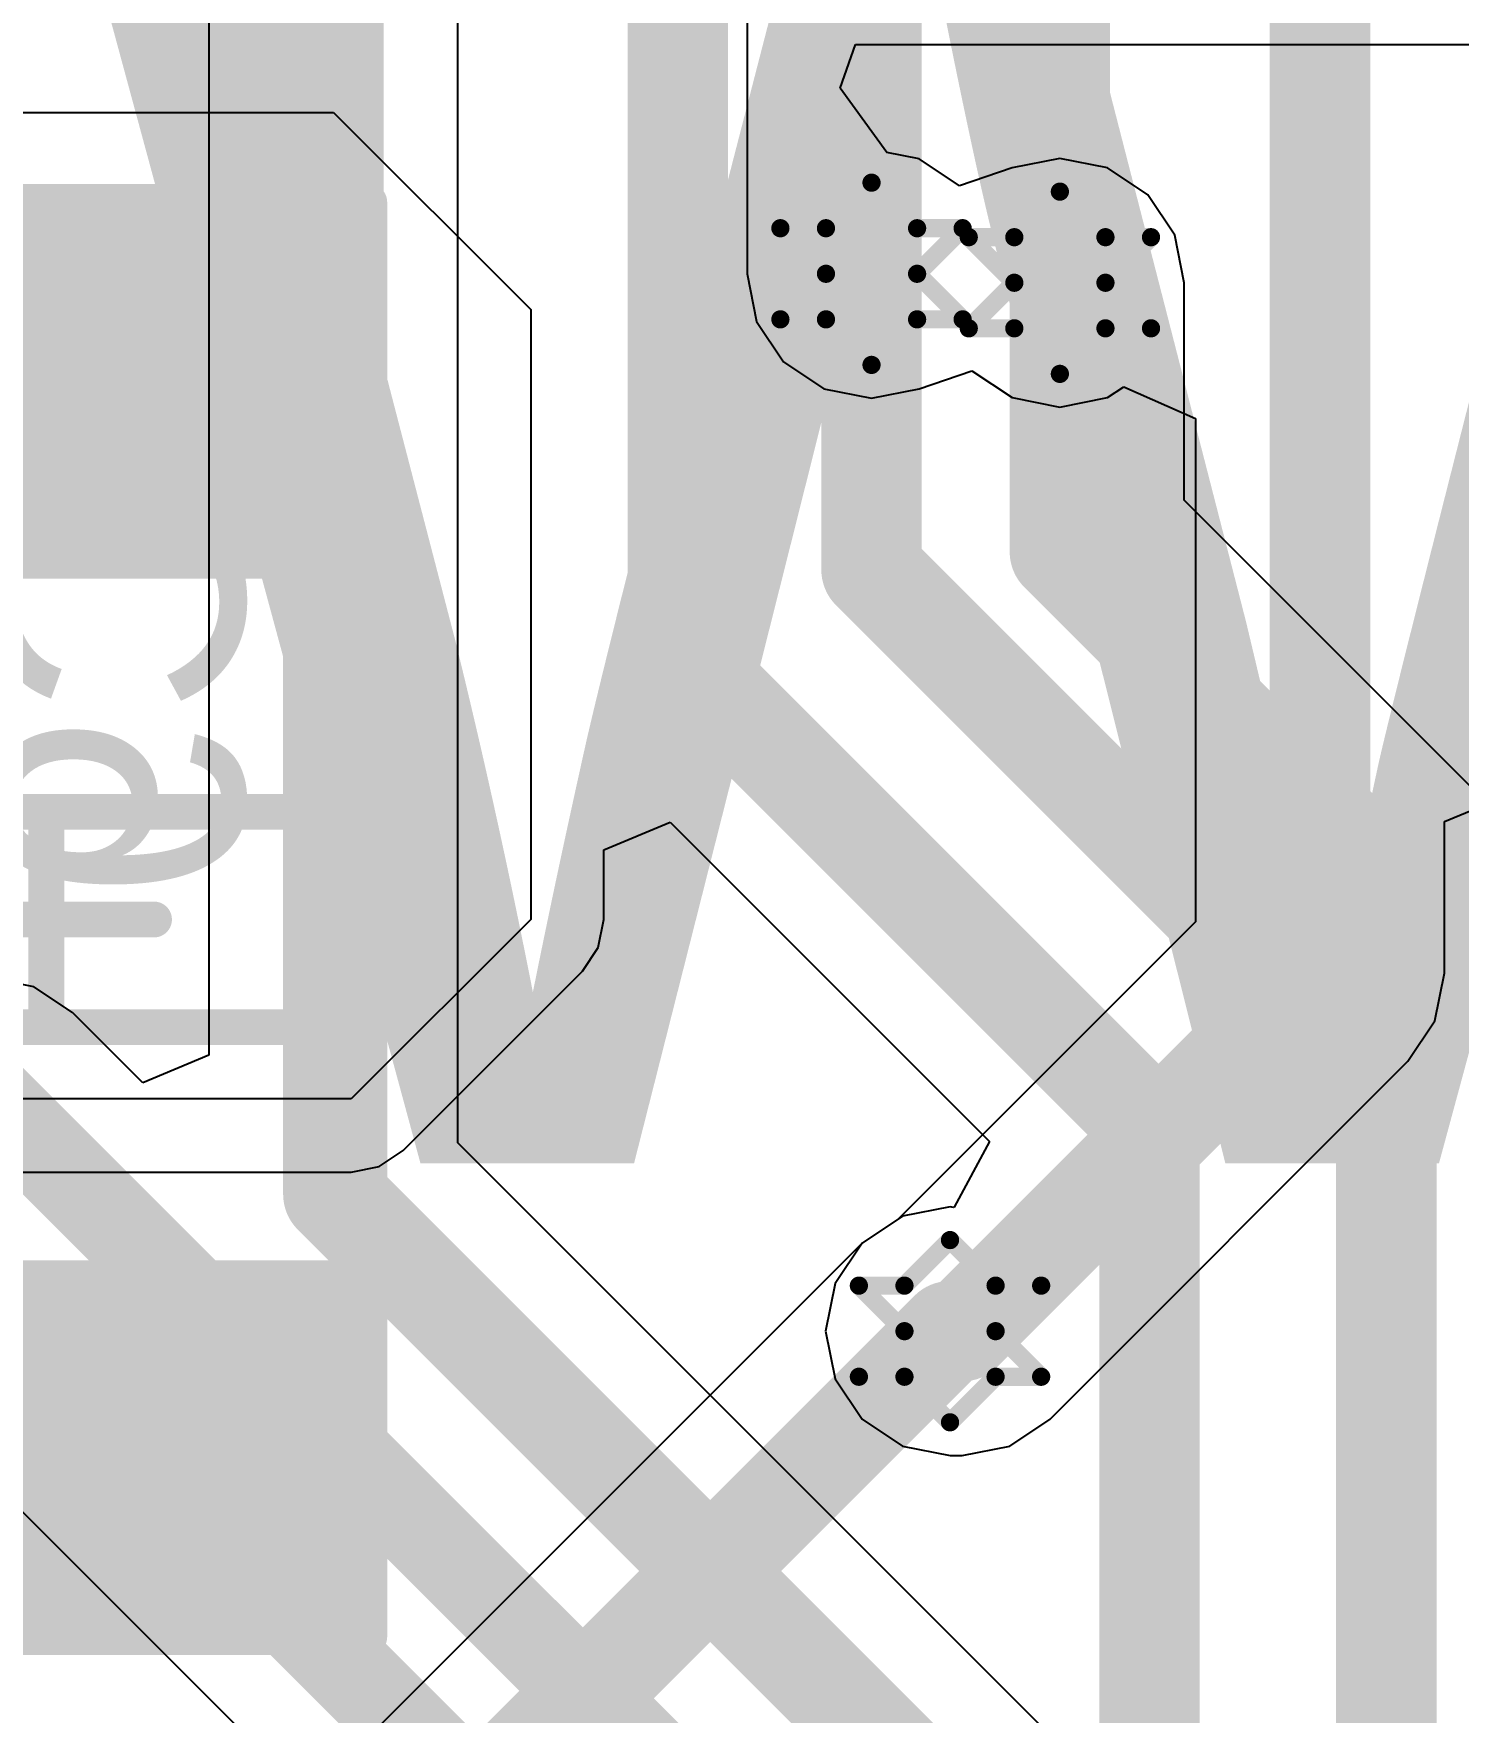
# Model space of a CAD drawing. Header units: millimetres. Extents: x -1.1 to 43.9, y -0.6 to 15.6.
# Drawn here: x 16.864 to 20.836, y 5.79 to 10.47 of the extents above; entities that cross this region are included whole.
import ezdxf

# ---------------------------------------------------------------- set-up
doc = ezdxf.new("R2010")
doc.units = ezdxf.units.MM
for name, color, linetype in [('BottomLayer', 5, 'Continuous'), ('BottomOverlay', 54, 'Continuous'), ('BottomPaste', 16, 'Continuous'), ('BottomSolder', 6, 'Continuous'), ('DrillDrawing', 1, 'Continuous'), ('Mechanical3', 76, 'Continuous'), ('Mechanical5', 56, 'Continuous'), ('Mechanical7', 56, 'Continuous'), ('TopLayer', 1, 'Continuous'), ('TopOverlay', 2, 'Continuous'), ('ViaHoleLayer', 16, 'Continuous')]:
    doc.layers.add(name, color=color, linetype=linetype)
doc.styles.add('Mooretronics', font='', dxfattribs={"height": 0.2})
doc.styles.get('Mooretronics').set_extended_font_data('Mooretronics')

# ---------------------------------------------------------------- blocks, each defined once
blk = doc.blocks.new('CAP_1206_TANT_B_85')
at = {"layer": 'BottomLayer'}
for points in [[(-1.9, -0.8), (-1.9, 0.8), (-1, 0.8), (-1, -0.8)], [(1, -0.8), (1, 0.8), (1.9, 0.8), (1.9, -0.8)]]:
    blk.add_hatch(color=5, dxfattribs=at).paths.add_polyline_path(points)
at = {"layer": 'BottomPaste'}
for points in [[(-1.9, -0.8), (-1.9, 0.8), (-1, 0.8), (-1, -0.8)], [(1, -0.8), (1, 0.8), (1.9, 0.8), (1.9, -0.8)]]:
    blk.add_hatch(color=16, dxfattribs=at).paths.add_polyline_path(points)
at = {"layer": 'BottomSolder'}
for points in [[(-1.95, -0.85), (-1.95, 0.85), (-0.95, 0.85), (-0.95, -0.85)], [(0.95, -0.85), (0.95, 0.85), (1.95, 0.85), (1.95, -0.85)]]:
    blk.add_hatch(color=6, dxfattribs=at).paths.add_polyline_path(points)
at = {"layer": 'BottomOverlay', "const_width": 0.1}
for points in [[(-0.3, 0.8), (-0.3, -0.8)], [(0.3, 0.8), (0.3, -0.8)], [(-2.2, -0.95), (-2.2, -1.25)], [(-2.35, -1.1), (-2.05, -1.1)]]:
    blk.add_lwpolyline(points, dxfattribs=at)
at = {"layer": 'BottomOverlay', "const_width": 0.05}
for points in [[(-0.325, 0.8, 1), (-0.275, 0.8, 1)], [(0.275, 0.8, 1), (0.325, 0.8, 1)], [(-0.325, -0.8, 1), (-0.275, -0.8, 1)], [(0.275, -0.8, 1), (0.325, -0.8, 1)], [(-2.225, -0.95, 1), (-2.175, -0.95, 1)], [(-2.375, -1.1, 1), (-2.325, -1.1, 1)], [(-2.075, -1.1, 1), (-2.025, -1.1, 1)], [(-2.225, -1.25, 1), (-2.175, -1.25, 1)]]:
    blk.add_lwpolyline(points, format="xyb", close=True, dxfattribs=at)
at = {"layer": 'Mechanical3', "const_width": 0.1}
for points in [[(-1.7, 0.9), (1.7, 0.9)], [(-1.7, 0.9), (-1.7, -0.9)], [(1.7, 0.9), (1.7, -0.9)], [(-1.7, -0.9), (1.7, -0.9)]]:
    blk.add_lwpolyline(points, dxfattribs=at)
at = {"layer": 'Mechanical3', "const_width": 0.05}
for points in [[(-1.725, 0.9, 1), (-1.675, 0.9, 1)], [(-1.725, 0.9, 1), (-1.675, 0.9, 1)], [(1.675, 0.9, 1), (1.725, 0.9, 1)], [(1.675, 0.9, 1), (1.725, 0.9, 1)], [(-1.725, -0.9, 1), (-1.675, -0.9, 1)], [(-1.725, -0.9, 1), (-1.675, -0.9, 1)], [(1.675, -0.9, 1), (1.725, -0.9, 1)], [(1.675, -0.9, 1), (1.725, -0.9, 1)]]:
    blk.add_lwpolyline(points, format="xyb", close=True, dxfattribs=at)
at = {"layer": 'Mechanical5', "const_width": 0.1}
for points in [[(-2, 0.9), (-2, -0.9)], [(-2, 0.9), (2, 0.9)], [(2, 0.9), (2, -0.9)], [(0, 0.3), (0, -0.3)], [(-0.3, 0), (0.3, 0)], [(-2, -0.9), (2, -0.9)]]:
    blk.add_lwpolyline(points, dxfattribs=at)
at = {"layer": 'Mechanical5', "const_width": 0.05}
for points in [[(-2.025, 0.9, 1), (-1.975, 0.9, 1)], [(-2.025, 0.9, 1), (-1.975, 0.9, 1)], [(1.975, 0.9, 1), (2.025, 0.9, 1)], [(1.975, 0.9, 1), (2.025, 0.9, 1)], [(-0.025, 0.3, 1), (0.025, 0.3, 1)], [(-0.325, 0, 1), (-0.275, 0, 1)], [(0.275, 0, 1), (0.325, 0, 1)], [(-0.025, -0.3, 1), (0.025, -0.3, 1)], [(-2.025, -0.9, 1), (-1.975, -0.9, 1)], [(-2.025, -0.9, 1), (-1.975, -0.9, 1)], [(1.975, -0.9, 1), (2.025, -0.9, 1)], [(1.975, -0.9, 1), (2.025, -0.9, 1)]]:
    blk.add_lwpolyline(points, format="xyb", close=True, dxfattribs=at)
at = {"layer": 'Mechanical7', "const_width": 0.1}
for points in [[(-2, 0.9), (-2, -0.9)], [(-2, 0.9), (2, 0.9)], [(2, 0.9), (2, -0.9)], [(-2, -0.9), (2, -0.9)]]:
    blk.add_lwpolyline(points, dxfattribs=at)
at = {"layer": 'Mechanical7', "const_width": 0.05}
for points in [[(-2.025, 0.9, 1), (-1.975, 0.9, 1)], [(-2.025, 0.9, 1), (-1.975, 0.9, 1)], [(1.975, 0.9, 1), (2.025, 0.9, 1)], [(1.975, 0.9, 1), (2.025, 0.9, 1)], [(-2.025, -0.9, 1), (-1.975, -0.9, 1)], [(-2.025, -0.9, 1), (-1.975, -0.9, 1)], [(1.975, -0.9, 1), (2.025, -0.9, 1)], [(1.975, -0.9, 1), (2.025, -0.9, 1)]]:
    blk.add_lwpolyline(points, format="xyb", close=True, dxfattribs=at)
at = {"layer": 'Mechanical7', "text_generation_flag": 2}
blk.add_text('C12', height=0.7, rotation=180, dxfattribs=at).set_placement((-1.25, 0.55))
blk = doc.blocks.new('CAP_1206_TANT_B_88')
at = {"layer": 'BottomLayer'}
for points in [[(-1.9, -0.8), (-1.9, 0.8), (-1, 0.8), (-1, -0.8)], [(1, -0.8), (1, 0.8), (1.9, 0.8), (1.9, -0.8)]]:
    blk.add_hatch(color=5, dxfattribs=at).paths.add_polyline_path(points)
at = {"layer": 'BottomPaste'}
for points in [[(-1.9, -0.8), (-1.9, 0.8), (-1, 0.8), (-1, -0.8)], [(1, -0.8), (1, 0.8), (1.9, 0.8), (1.9, -0.8)]]:
    blk.add_hatch(color=16, dxfattribs=at).paths.add_polyline_path(points)
at = {"layer": 'BottomSolder'}
for points in [[(-1.95, -0.85), (-1.95, 0.85), (-0.95, 0.85), (-0.95, -0.85)], [(0.95, -0.85), (0.95, 0.85), (1.95, 0.85), (1.95, -0.85)]]:
    blk.add_hatch(color=6, dxfattribs=at).paths.add_polyline_path(points)
at = {"layer": 'BottomOverlay', "const_width": 0.1}
for points in [[(-0.3, -0.8), (-0.3, 0.8)], [(0.3, -0.8), (0.3, 0.8)], [(-2.2, -1.25), (-2.2, -0.95)], [(-2.05, -1.1), (-2.35, -1.1)]]:
    blk.add_lwpolyline(points, dxfattribs=at)
at = {"layer": 'BottomOverlay', "const_width": 0.05}
for points in [[(-0.325, 0.8, 1), (-0.275, 0.8, 1)], [(0.275, 0.8, 1), (0.325, 0.8, 1)], [(-0.325, -0.8, 1), (-0.275, -0.8, 1)], [(0.275, -0.8, 1), (0.325, -0.8, 1)], [(-2.225, -0.95, 1), (-2.175, -0.95, 1)], [(-2.375, -1.1, 1), (-2.325, -1.1, 1)], [(-2.075, -1.1, 1), (-2.025, -1.1, 1)], [(-2.225, -1.25, 1), (-2.175, -1.25, 1)]]:
    blk.add_lwpolyline(points, format="xyb", close=True, dxfattribs=at)
at = {"layer": 'Mechanical3', "const_width": 0.1}
for points in [[(1.7, 0.9), (-1.7, 0.9)], [(-1.7, -0.9), (-1.7, 0.9)], [(1.7, -0.9), (1.7, 0.9)], [(1.7, -0.9), (-1.7, -0.9)]]:
    blk.add_lwpolyline(points, dxfattribs=at)
at = {"layer": 'Mechanical3', "const_width": 0.05}
for points in [[(-1.725, 0.9, 1), (-1.675, 0.9, 1)], [(-1.725, 0.9, 1), (-1.675, 0.9, 1)], [(1.675, 0.9, 1), (1.725, 0.9, 1)], [(1.675, 0.9, 1), (1.725, 0.9, 1)], [(-1.725, -0.9, 1), (-1.675, -0.9, 1)], [(-1.725, -0.9, 1), (-1.675, -0.9, 1)], [(1.675, -0.9, 1), (1.725, -0.9, 1)], [(1.675, -0.9, 1), (1.725, -0.9, 1)]]:
    blk.add_lwpolyline(points, format="xyb", close=True, dxfattribs=at)
at = {"layer": 'Mechanical5', "const_width": 0.1}
for points in [[(-2, -0.9), (-2, 0.9)], [(2, 0.9), (-2, 0.9)], [(2, -0.9), (2, 0.9)], [(0, -0.3), (0, 0.3)], [(0.3, 0), (-0.3, 0)], [(2, -0.9), (-2, -0.9)]]:
    blk.add_lwpolyline(points, dxfattribs=at)
at = {"layer": 'Mechanical5', "const_width": 0.05}
for points in [[(-2.025, 0.9, 1), (-1.975, 0.9, 1)], [(-2.025, 0.9, 1), (-1.975, 0.9, 1)], [(1.975, 0.9, 1), (2.025, 0.9, 1)], [(1.975, 0.9, 1), (2.025, 0.9, 1)], [(-0.025, 0.3, 1), (0.025, 0.3, 1)], [(-0.325, 0, 1), (-0.275, 0, 1)], [(0.275, 0, 1), (0.325, 0, 1)], [(-0.025, -0.3, 1), (0.025, -0.3, 1)], [(-2.025, -0.9, 1), (-1.975, -0.9, 1)], [(-2.025, -0.9, 1), (-1.975, -0.9, 1)], [(1.975, -0.9, 1), (2.025, -0.9, 1)], [(1.975, -0.9, 1), (2.025, -0.9, 1)]]:
    blk.add_lwpolyline(points, format="xyb", close=True, dxfattribs=at)
at = {"layer": 'Mechanical7', "const_width": 0.1}
for points in [[(-2, -0.9), (-2, 0.9)], [(2, 0.9), (-2, 0.9)], [(2, -0.9), (2, 0.9)], [(2, -0.9), (-2, -0.9)]]:
    blk.add_lwpolyline(points, dxfattribs=at)
at = {"layer": 'Mechanical7', "const_width": 0.05}
for points in [[(-2.025, 0.9, 1), (-1.975, 0.9, 1)], [(-2.025, 0.9, 1), (-1.975, 0.9, 1)], [(1.975, 0.9, 1), (2.025, 0.9, 1)], [(1.975, 0.9, 1), (2.025, 0.9, 1)], [(-2.025, -0.9, 1), (-1.975, -0.9, 1)], [(-2.025, -0.9, 1), (-1.975, -0.9, 1)], [(1.975, -0.9, 1), (2.025, -0.9, 1)], [(1.975, -0.9, 1), (2.025, -0.9, 1)]]:
    blk.add_lwpolyline(points, format="xyb", close=True, dxfattribs=at)
at = {"layer": 'Mechanical7', "text_generation_flag": 2}
blk.add_text('C9', height=0.7, rotation=-180, dxfattribs=at).set_placement((-1.25, 0.55))

msp = doc.modelspace()

# ---------------------------------------------------------------- hatches: boundary and pattern name
at = {"layer": 'BottomLayer'}
h = msp.add_hatch(color=5, dxfattribs=at)
edge = h.paths.add_edge_path()
edge.add_arc((19.2, 9.8), 0.125, 0, 360)
h = msp.add_hatch(color=5, dxfattribs=at)
edge = h.paths.add_edge_path()
edge.add_arc((19.725, 9.775), 0.125, 0, 360)
h = msp.add_hatch(color=5, dxfattribs=at)
edge = h.paths.add_edge_path()
edge.add_arc((19.4188, 6.8524), 0.125, 0, 360)
at = {"layer": 'TopLayer'}
h = msp.add_hatch(color=1, dxfattribs=at)
edge = h.paths.add_edge_path()
edge.add_arc((19.2, 9.8), 0.125, 0, 360)
h = msp.add_hatch(color=1, dxfattribs=at)
edge = h.paths.add_edge_path()
edge.add_arc((19.725, 9.775), 0.125, 0, 360)
h = msp.add_hatch(color=1, dxfattribs=at)
edge = h.paths.add_edge_path()
edge.add_arc((19.4188, 6.8524), 0.125, 0, 360)
at = {"layer": 'ViaHoleLayer'}
h = msp.add_hatch(color=16, dxfattribs=at)
edge = h.paths.add_edge_path()
edge.add_arc((19.2, 9.8), 0.075, 0, 360)
h = msp.add_hatch(color=16, dxfattribs=at)
edge = h.paths.add_edge_path()
edge.add_arc((19.725, 9.775), 0.075, 0, 360)
h = msp.add_hatch(color=16, dxfattribs=at)
edge = h.paths.add_edge_path()
edge.add_arc((19.4188, 6.8524), 0.075, 0, 360)

# ---------------------------------------------------------------- linework, layer by layer
at = {"layer": 'BottomLayer'}
for p, q in [((19.1123, 10.3176), (19.1551, 10.4392)), ((19.1551, 10.4392), (24.7961, 10.4392)), ((19.2424, 10.1382), (19.1123, 10.3176)), ((13.5, 10.25), (17.7, 10.25)), ((17.7, 10.25), (18.25, 9.7)), ((19.3327, 10.1203), (19.2424, 10.1382)), ((19.4451, 10.0451), (19.3327, 10.1203)), ((19.725, 10.1217), (19.5923, 10.0953)), ((19.8577, 10.0953), (19.725, 10.1217)), ((19.5923, 10.0953), (19.4451, 10.0451)), ((19.9701, 10.0201), (19.8577, 10.0953)), ((20.0453, 9.9077), (19.9701, 10.0201)), ((20.0717, 9.775), (20.0453, 9.9077)), ((20.0717, 9.1686), (20.0717, 9.775)), ((18.25, 9.7), (18.25, 8)), ((21.2601, 7.9801), (20.0717, 9.1686)), ((18.4539, 8.1945), (18.6387, 8.2711)), ((18.6387, 8.2711), (19.5286, 7.3811)), ((18.4539, 8), (18.4539, 8.1945)), ((18.25, 8), (17.75, 7.5)), ((18.4384, 7.922), (18.4539, 8)), ((18.3942, 7.8558), (18.4384, 7.922)), ((17.8942, 7.3558), (18.3942, 7.8558)), ((17.75, 7.5), (16.1762, 7.5)), ((17.828, 7.3116), (17.8942, 7.3558)), ((19.5286, 7.3811), (19.4308, 7.1982)), ((17.75, 7.2961), (17.828, 7.3116)), ((16.2607, 7.2961), (17.75, 7.2961)), ((17.75, 7.2961), (17.75, 7.2961)), ((19.2861, 7.1727), (19.1737, 7.0975)), ((19.4188, 7.1991), (19.2861, 7.1727)), ((19.4283, 7.1972), (19.4188, 7.1991)), ((19.4308, 7.1982), (19.4283, 7.1972)), ((19.1737, 7.0975), (17.6728, 5.5967))]:
    msp.add_line(p, q, dxfattribs=at)
at = {"layer": 'BottomLayer', "const_width": 0.28}
for points in [[(18.66, 8.74), (18.66, 10.84)], [(19.2, 8.975), (19.2, 9.8)], [(19.725, 9.025), (19.725, 9.775)], [(19.725, 9.025), (21.015, 7.735)], [(19.2, 8.975), (20.635, 7.54)], [(18.66, 8.74), (19.975, 7.425)], [(20.635, 2.89), (20.635, 7.54)], [(19.975, 5.5876), (19.975, 7.425)], [(17.8164, 5.25), (19.4188, 6.8524)]]:
    msp.add_lwpolyline(points, dxfattribs=at)
at = {"layer": 'BottomLayer', "const_width": 0.14}
for points in [[(19.13, 9.8, 1), (19.27, 9.8, 1)], [(19.655, 9.775, 1), (19.795, 9.775, 1)], [(19.655, 9.025, 1), (19.795, 9.025, 1)], [(19.655, 9.025, 1), (19.795, 9.025, 1)], [(19.13, 8.975, 1), (19.27, 8.975, 1)], [(19.13, 8.975, 1), (19.27, 8.975, 1)], [(18.59, 8.74, 1), (18.73, 8.74, 1)], [(18.59, 8.74, 1), (18.73, 8.74, 1)], [(20.565, 7.54, 1), (20.705, 7.54, 1)], [(20.565, 7.54, 1), (20.705, 7.54, 1)], [(19.905, 7.425, 1), (20.045, 7.425, 1)], [(19.905, 7.425, 1), (20.045, 7.425, 1)], [(19.3488, 6.8524, 1), (19.4888, 6.8524, 1)]]:
    msp.add_lwpolyline(points, format="xyb", close=True, dxfattribs=at)
at = {"layer": 'DrillDrawing', "const_width": 0.0508}
for points in [[(19.073, 9.927), (19.2, 10.054)], [(19.2, 10.054), (19.327, 9.927)], [(19.598, 9.902), (19.725, 10.029)], [(19.725, 10.029), (19.852, 9.902)], [(18.946, 9.927), (19.073, 9.8)], [(18.946, 9.927), (19.073, 9.927)], [(19.327, 9.927), (19.454, 9.927)], [(19.327, 9.8), (19.454, 9.927)], [(19.471, 9.902), (19.598, 9.775)], [(19.471, 9.902), (19.598, 9.902)], [(19.852, 9.902), (19.979, 9.902)], [(19.852, 9.775), (19.979, 9.902)], [(18.946, 9.673), (19.073, 9.8)], [(19.327, 9.8), (19.454, 9.673)], [(19.471, 9.648), (19.598, 9.775)], [(19.852, 9.775), (19.979, 9.648)], [(18.946, 9.673), (19.073, 9.673)], [(19.073, 9.673), (19.2, 9.546)], [(19.2, 9.546), (19.327, 9.673)], [(19.327, 9.673), (19.454, 9.673)], [(19.471, 9.648), (19.598, 9.648)], [(19.598, 9.648), (19.725, 9.521)], [(19.725, 9.521), (19.852, 9.648)], [(19.852, 9.648), (19.979, 9.648)], [(19.2918, 6.9794), (19.4188, 7.1064)], [(19.4188, 7.1064), (19.5458, 6.9794)], [(19.1648, 6.9794), (19.2918, 6.8524)], [(19.1648, 6.9794), (19.2918, 6.9794)], [(19.5458, 6.9794), (19.6728, 6.9794)], [(19.5458, 6.8524), (19.6728, 6.9794)], [(19.1648, 6.7254), (19.2918, 6.8524)], [(19.5458, 6.8524), (19.6728, 6.7254)], [(19.1648, 6.7254), (19.2918, 6.7254)], [(19.2918, 6.7254), (19.4188, 6.5984)], [(19.4188, 6.5984), (19.5458, 6.7254)], [(19.5458, 6.7254), (19.6728, 6.7254)]]:
    msp.add_lwpolyline(points, dxfattribs=at)
at = {"layer": 'DrillDrawing', "const_width": 0.0254}
for points in [[(19.1873, 10.054, 1), (19.2127, 10.054, 1)], [(19.1873, 10.054, 1), (19.2127, 10.054, 1)], [(19.7123, 10.029, 1), (19.7377, 10.029, 1)], [(19.7123, 10.029, 1), (19.7377, 10.029, 1)], [(18.9333, 9.927, 1), (18.9587, 9.927, 1)], [(18.9333, 9.927, 1), (18.9587, 9.927, 1)], [(19.0603, 9.927, 1), (19.0857, 9.927, 1)], [(19.0603, 9.927, 1), (19.0857, 9.927, 1)], [(19.3143, 9.927, 1), (19.3397, 9.927, 1)], [(19.3143, 9.927, 1), (19.3397, 9.927, 1)], [(19.4413, 9.927, 1), (19.4667, 9.927, 1)], [(19.4413, 9.927, 1), (19.4667, 9.927, 1)], [(19.4583, 9.902, 1), (19.4837, 9.902, 1)], [(19.4583, 9.902, 1), (19.4837, 9.902, 1)], [(19.5853, 9.902, 1), (19.6107, 9.902, 1)], [(19.5853, 9.902, 1), (19.6107, 9.902, 1)], [(19.8393, 9.902, 1), (19.8647, 9.902, 1)], [(19.8393, 9.902, 1), (19.8647, 9.902, 1)], [(19.9663, 9.902, 1), (19.9917, 9.902, 1)], [(19.9663, 9.902, 1), (19.9917, 9.902, 1)], [(19.0603, 9.8, 1), (19.0857, 9.8, 1)], [(19.0603, 9.8, 1), (19.0857, 9.8, 1)], [(19.3143, 9.8, 1), (19.3397, 9.8, 1)], [(19.3143, 9.8, 1), (19.3397, 9.8, 1)], [(19.5853, 9.775, 1), (19.6107, 9.775, 1)], [(19.5853, 9.775, 1), (19.6107, 9.775, 1)], [(19.8393, 9.775, 1), (19.8647, 9.775, 1)], [(19.8393, 9.775, 1), (19.8647, 9.775, 1)], [(18.9333, 9.673, 1), (18.9587, 9.673, 1)], [(18.9333, 9.673, 1), (18.9587, 9.673, 1)], [(19.0603, 9.673, 1), (19.0857, 9.673, 1)], [(19.0603, 9.673, 1), (19.0857, 9.673, 1)], [(19.3143, 9.673, 1), (19.3397, 9.673, 1)], [(19.3143, 9.673, 1), (19.3397, 9.673, 1)], [(19.4413, 9.673, 1), (19.4667, 9.673, 1)], [(19.4413, 9.673, 1), (19.4667, 9.673, 1)], [(19.4583, 9.648, 1), (19.4837, 9.648, 1)], [(19.4583, 9.648, 1), (19.4837, 9.648, 1)], [(19.5853, 9.648, 1), (19.6107, 9.648, 1)], [(19.5853, 9.648, 1), (19.6107, 9.648, 1)], [(19.8393, 9.648, 1), (19.8647, 9.648, 1)], [(19.8393, 9.648, 1), (19.8647, 9.648, 1)], [(19.9663, 9.648, 1), (19.9917, 9.648, 1)], [(19.9663, 9.648, 1), (19.9917, 9.648, 1)], [(19.1873, 9.546, 1), (19.2127, 9.546, 1)], [(19.1873, 9.546, 1), (19.2127, 9.546, 1)], [(19.7123, 9.521, 1), (19.7377, 9.521, 1)], [(19.7123, 9.521, 1), (19.7377, 9.521, 1)], [(19.4061, 7.1064, 1), (19.4315, 7.1064, 1)], [(19.4061, 7.1064, 1), (19.4315, 7.1064, 1)], [(19.1521, 6.9794, 1), (19.1775, 6.9794, 1)], [(19.1521, 6.9794, 1), (19.1775, 6.9794, 1)], [(19.2791, 6.9794, 1), (19.3045, 6.9794, 1)], [(19.2791, 6.9794, 1), (19.3045, 6.9794, 1)], [(19.5331, 6.9794, 1), (19.5585, 6.9794, 1)], [(19.5331, 6.9794, 1), (19.5585, 6.9794, 1)], [(19.6601, 6.9794, 1), (19.6855, 6.9794, 1)], [(19.6601, 6.9794, 1), (19.6855, 6.9794, 1)], [(19.2791, 6.8524, 1), (19.3045, 6.8524, 1)], [(19.2791, 6.8524, 1), (19.3045, 6.8524, 1)], [(19.5331, 6.8524, 1), (19.5585, 6.8524, 1)], [(19.5331, 6.8524, 1), (19.5585, 6.8524, 1)], [(19.1521, 6.7254, 1), (19.1775, 6.7254, 1)], [(19.1521, 6.7254, 1), (19.1775, 6.7254, 1)], [(19.2791, 6.7254, 1), (19.3045, 6.7254, 1)], [(19.2791, 6.7254, 1), (19.3045, 6.7254, 1)], [(19.5331, 6.7254, 1), (19.5585, 6.7254, 1)], [(19.5331, 6.7254, 1), (19.5585, 6.7254, 1)], [(19.6601, 6.7254, 1), (19.6855, 6.7254, 1)], [(19.6601, 6.7254, 1), (19.6855, 6.7254, 1)], [(19.4061, 6.5984, 1), (19.4315, 6.5984, 1)], [(19.4061, 6.5984, 1), (19.4315, 6.5984, 1)]]:
    msp.add_lwpolyline(points, format="xyb", close=True, dxfattribs=at)
at = {"layer": 'TopLayer'}
for p, q in [((18.8533, 12.4218), (18.8533, 9.8)), ((18.0467, 7.3778), (18.0467, 11.75)), ((17.3533, 11.6064), (17.3533, 7.6216)), ((18.8533, 9.8), (18.8797, 9.6673)), ((18.8797, 9.6673), (18.9549, 9.5549)), ((18.9549, 9.5549), (19.0673, 9.4797)), ((19.3327, 9.4797), (19.4799, 9.5299)), ((19.4799, 9.5299), (19.5923, 9.4547)), ((19.0673, 9.4797), (19.2, 9.4533)), ((19.2, 9.4533), (19.3327, 9.4797)), ((19.5923, 9.4547), (19.725, 9.4283)), ((19.725, 9.4283), (19.8577, 9.4547)), ((19.8577, 9.4547), (19.9033, 9.4852)), ((19.9033, 9.4852), (20.1033, 9.3967)), ((20.1033, 9.3967), (20.1033, 7.9936)), ((20.7967, 8.273), (20.9967, 8.3558)), ((20.7967, 7.85), (20.7967, 8.273)), ((20.1033, 7.9936), (19.2749, 7.1652)), ((16.8653, 7.8126), (16.7913, 7.8273)), ((20.7703, 7.7173), (20.7967, 7.85)), ((16.9728, 7.7408), (16.8653, 7.8126)), ((17.1686, 7.545), (16.9728, 7.7408)), ((20.6951, 7.6049), (20.7703, 7.7173)), ((17.3533, 7.6216), (17.1686, 7.545)), ((19.6975, 6.6073), (20.6951, 7.6049)), ((21.9528, 3.4717), (18.0467, 7.3778)), ((19.2749, 7.1652), (19.1737, 7.0975)), ((19.1737, 7.0975), (19.0985, 6.9851)), ((19.0985, 6.9851), (19.0721, 6.8524)), ((19.0721, 6.8524), (19.0985, 6.7197)), ((19.0985, 6.7197), (19.1737, 6.6073)), ((16.5005, 6.6819), (21.1867, 1.9957)), ((19.1737, 6.6073), (19.2861, 6.5321)), ((19.5851, 6.5321), (19.6975, 6.6073)), ((19.2861, 6.5321), (19.4188, 6.5057)), ((19.4188, 6.5057), (19.4524, 6.5057)), ((19.4524, 6.5057), (19.5851, 6.5321))]:
    msp.add_line(p, q, dxfattribs=at)
for points, const_width in [([(19.2, 9.8), (19.2, 12.4218)], 0.28), ([(17.7, 7.2342), (17.7, 11.75)], 0.28), ([(19.725, 9.775), (19.725, 10.9585)], 0.28), ([(20.45, 7.85), (20.45, 10.95)], 0.28), ([(19.4524, 6.8524), (20.45, 7.85)], 0.28), ([(16.7385, 7.5065), (21.595, 2.65)], 0.25), ([(17.7, 7.2342), (21.8092, 3.125)], 0.28), ([(16.6041, 7.047), (21.421, 2.23)], 0.25), ([(19.4188, 6.8524), (19.4524, 6.8524)], 0.28)]:
    msp.add_lwpolyline(points, dxfattribs=dict(at, const_width=const_width))
at = {"layer": 'TopLayer', "const_width": 0.14}
for points in [[(19.13, 9.8, 1), (19.27, 9.8, 1)], [(19.655, 9.775, 1), (19.795, 9.775, 1)], [(20.38, 7.85, 1), (20.52, 7.85, 1)], [(20.38, 7.85, 1), (20.52, 7.85, 1)], [(17.63, 7.2342, 1), (17.77, 7.2342, 1)], [(17.63, 7.2342, 1), (17.77, 7.2342, 1)], [(19.3488, 6.8524, 1), (19.4888, 6.8524, 1)], [(19.3824, 6.8524, 1), (19.5224, 6.8524, 1)], [(19.3824, 6.8524, 1), (19.5224, 6.8524, 1)]]:
    msp.add_lwpolyline(points, format="xyb", close=True, dxfattribs=at)

# ---------------------------------------------------------------- block references
for name, p, rotation in [('CAP_1206_TANT_B_85', (18, 12.6), 90), ('CAP_1206_TANT_B_88', (16.9, 8), 270)]:
    msp.add_blockref(name, p, dxfattribs=dict(rotation=rotation))

# ---------------------------------------------------------------- texts
at = {"layer": 'TopOverlay', "style": 'Mooretronics'}
msp.add_text('W', height=4, dxfattribs=at).set_placement((16.8353, 7.3205))

doc.saveas('drawing.dxf')
